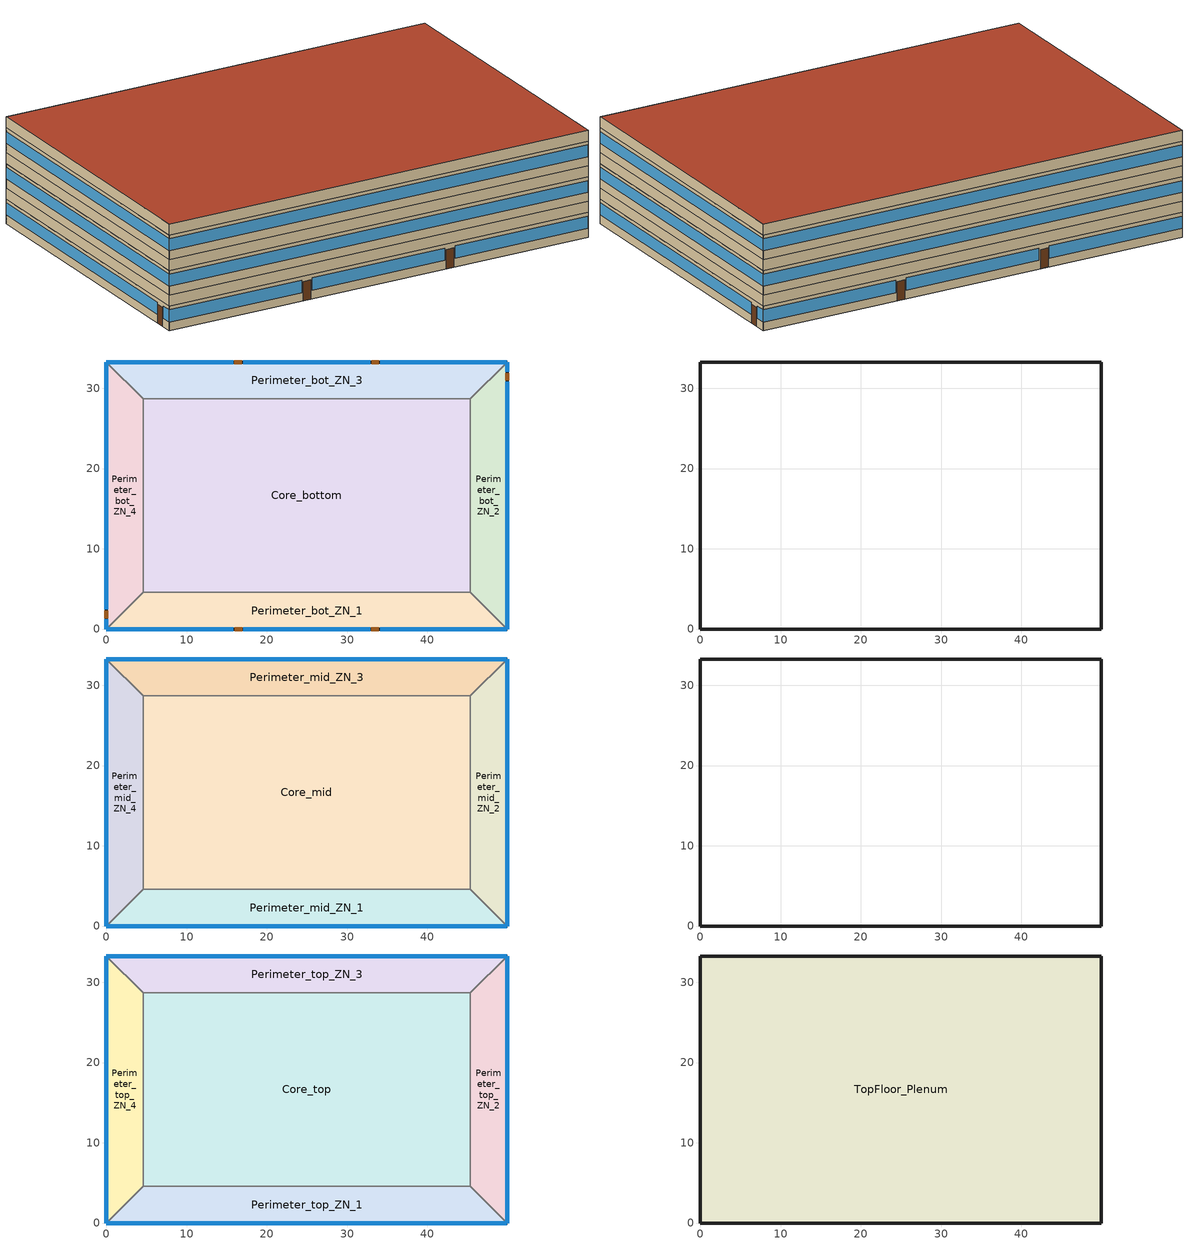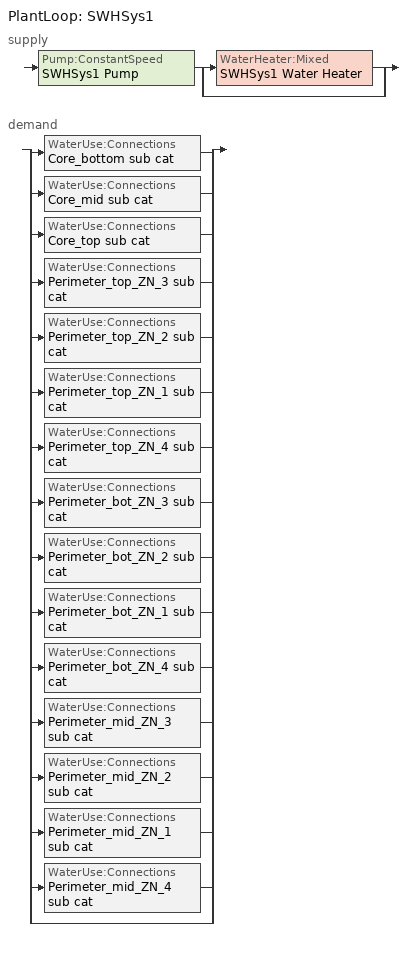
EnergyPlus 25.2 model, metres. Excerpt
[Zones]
Perimeter_bot_ZN_1
 floor ground (Perimeter_bot_ZN_1_Floor_Ffactor): 0,0 4.57,4.57 45.34,4.57 49.91,0 z0
 wall outside (nonres_ext_wall_grd): 0,0 49.91,0 z0:2.74
 wall to Perimeter_bot_ZN_2 (int_wall): 49.91,0 45.34,4.57 z0:2.74
 window (Window_U_0.363_SHGC_South_0.359): 0,0 15.82,0 / 17.04,0 32.87,0 / 34.09,0 49.91,0 z0.95:2.33
 door (Swinging Door_con): 15.98,0 16.9,0 / 33.01,0 33.93,0 z0:2.13
 ceiling to FirstFloor_Plenum (DropCeiling): 49.91,0 45.34,4.57 4.57,4.57 0,0 z2.74
Perimeter_bot_ZN_2
 floor ground (Perimeter_bot_ZN_2_Floor_Ffactor): 49.91,0 45.34,4.57 45.34,28.7 49.91,33.27 z0
 wall outside (nonres_ext_wall_grd): 49.91,0 49.91,33.27 z0:2.74
 wall to Perimeter_bot_ZN_3 (int_wall): 49.91,33.27 45.34,28.7 z0:2.74
 window (Window_U_0.363_SHGC_East_0.359): 49.91,0 49.91,30.84 / 49.91,32.05 49.91,33.27 z0.97:2.33
 door (Swinging Door_con): 49.91,30.99 49.91,31.9 z0:2.13
 ceiling to FirstFloor_Plenum (DropCeiling): 49.91,33.27 45.34,28.7 45.34,4.57 49.91,0 z2.74
Perimeter_bot_ZN_3
 floor ground (Perimeter_bot_ZN_3_Floor_Ffactor): 49.91,33.27 45.34,28.7 4.57,28.7 0,33.27 z0
 wall outside (nonres_ext_wall_grd): 49.91,33.27 0,33.27 z0:2.74
 wall to Perimeter_bot_ZN_4 (int_wall): 0,33.27 4.57,28.7 z0:2.74
 window (Window_U_0.363_SHGC_North_0.359): 49.91,33.27 34.09,33.27 / 32.87,33.27 17.04,33.27 / 15.82,33.27 0,33.27 z0.95:2.33
 door (Swinging Door_con): 33.94,33.27 33.03,33.27 / 16.84,33.27 15.93,33.27 z0:2.13
 ceiling to FirstFloor_Plenum (DropCeiling): 0,33.27 4.57,28.7 45.34,28.7 49.91,33.27 z2.74
Perimeter_bot_ZN_4
 floor ground (Perimeter_bot_ZN_4_Floor_Ffactor): 0,33.27 4.57,28.7 4.57,4.57 0,0 z0
 wall outside (nonres_ext_wall_grd): 0,33.27 0,0 z0:2.74
 wall to Perimeter_bot_ZN_1 (int_wall): 0,0 4.57,4.57 z0:2.74
 window (Window_U_0.363_SHGC_West_0.359): 0,33.27 0,2.44 / 0,1.22 0,0 z0.97:2.33
 door (Swinging Door_con): 0,2.28 0,1.37 z0:2.13
 ceiling to FirstFloor_Plenum (DropCeiling): 0,0 4.57,4.57 4.57,28.7 0,33.27 z2.74
Core_bottom
 floor adiabatic (Core_bot_ZN_5_Floor_Ffactor): 45.34,28.7 45.34,4.57 4.57,4.57 4.57,28.7 z0
 wall to Perimeter_bot_ZN_1 (int_wall): 4.57,4.57 45.34,4.57 z0:2.74
 wall to Perimeter_bot_ZN_2 (int_wall): 45.34,4.57 45.34,28.7 z0:2.74
 wall to Perimeter_bot_ZN_3 (int_wall): 45.34,28.7 4.57,28.7 z0:2.74
 wall to Perimeter_bot_ZN_4 (int_wall): 4.57,28.7 4.57,4.57 z0:2.74
 ceiling to FirstFloor_Plenum (DropCeiling): 4.57,28.7 4.57,4.57 45.34,4.57 45.34,28.7 z2.74
FirstFloor_Plenum
 wall outside (nonres_ext_wall_grd): 49.91,33.27 0,33.27 0,0 49.91,0 49.91,33.27 z2.74:3.96
Perimeter_mid_ZN_1
 floor to FirstFloor_Plenum (int_slab_floor): 0,0 4.57,4.57 45.34,4.57 49.91,0 z3.96
 wall outside (nonres_ext_wall_mid): 0,0 49.91,0 z3.96:6.71
 wall to Perimeter_mid_ZN_2 (int_wall): 49.91,0 45.34,4.57 z3.96:6.71
 window (Window_U_0.363_SHGC_South_0.359): 0,0 49.91,0 z4.98:6.29
 ceiling to MidFloor_Plenum (DropCeiling): 49.91,0 45.34,4.57 4.57,4.57 0,0 z6.71
Perimeter_mid_ZN_2
 floor to FirstFloor_Plenum (int_slab_floor): 49.91,0 45.34,4.57 45.34,28.7 49.91,33.27 z3.96
 wall outside (nonres_ext_wall_mid): 49.91,0 49.91,33.27 z3.96:6.71
 wall to Perimeter_mid_ZN_3 (int_wall): 49.91,33.27 45.34,28.7 z3.96:6.71
 window (Window_U_0.363_SHGC_East_0.359): 49.91,0 49.91,33.27 z4.98:6.29
 ceiling to MidFloor_Plenum (DropCeiling): 49.91,33.27 45.34,28.7 45.34,4.57 49.91,0 z6.71
Perimeter_mid_ZN_3
 floor to FirstFloor_Plenum (int_slab_floor): 49.91,33.27 45.34,28.7 4.57,28.7 0,33.27 z3.96
 wall outside (nonres_ext_wall_mid): 49.91,33.27 0,33.27 z3.96:6.71
 wall to Perimeter_mid_ZN_4 (int_wall): 0,33.27 4.57,28.7 z3.96:6.71
 window (Window_U_0.363_SHGC_North_0.359): 49.91,33.27 0,33.27 z4.98:6.29
 ceiling to MidFloor_Plenum (DropCeiling): 0,33.27 4.57,28.7 45.34,28.7 49.91,33.27 z6.71
Perimeter_mid_ZN_4
 floor to FirstFloor_Plenum (int_slab_floor): 0,33.27 4.57,28.7 4.57,4.57 0,0 z3.96
 wall outside (nonres_ext_wall_mid): 0,33.27 0,0 z3.96:6.71
 wall to Perimeter_mid_ZN_1 (int_wall): 0,0 4.57,4.57 z3.96:6.71
 window (Window_U_0.363_SHGC_West_0.359): 0,33.27 0,0 z4.98:6.29
 ceiling to MidFloor_Plenum (DropCeiling): 0,0 4.57,4.57 4.57,28.7 0,33.27 z6.71
Core_mid
 floor to FirstFloor_Plenum (int_slab_floor): 45.34,28.7 45.34,4.57 4.57,4.57 4.57,28.7 z3.96
 wall to Perimeter_mid_ZN_3 (int_wall): 45.34,28.7 4.57,28.7 z3.96:6.71
 wall to Perimeter_mid_ZN_2 (int_wall): 45.34,4.57 45.34,28.7 z3.96:6.71
 wall to Perimeter_mid_ZN_1 (int_wall): 4.57,4.57 45.34,4.57 z3.96:6.71
 wall to Perimeter_mid_ZN_4 (int_wall): 4.57,28.7 4.57,4.57 z3.96:6.71
 ceiling to MidFloor_Plenum (DropCeiling): 4.57,28.7 4.57,4.57 45.34,4.57 45.34,28.7 z6.71
MidFloor_Plenum
 wall outside (nonres_ext_wall_mid): 49.91,33.27 0,33.27 0,0 49.91,0 49.91,33.27 z6.71:7.92
Perimeter_top_ZN_1
 floor to MidFloor_Plenum (int_slab_floor): 0,0 4.57,4.57 45.34,4.57 49.91,0 z7.92
 wall outside (nonres_ext_wall_top): 0,0 49.91,0 z7.92:10.67
 wall to Perimeter_top_ZN_2 (int_wall): 49.91,0 45.34,4.57 z7.92:10.67
 window (Window_U_0.363_SHGC_South_0.359): 0,0 49.91,0 z8.95:10.25
 ceiling to TopFloor_Plenum (DropCeiling): 0,0 49.91,0 45.34,4.57 4.57,4.57 z10.67
Perimeter_top_ZN_2
 floor to MidFloor_Plenum (int_slab_floor): 49.91,0 45.34,4.57 45.34,28.7 49.91,33.27 z7.92
 wall outside (nonres_ext_wall_top): 49.91,0 49.91,33.27 z7.92:10.67
 wall to Perimeter_top_ZN_3 (int_wall): 49.91,33.27 45.34,28.7 z7.92:10.67
 window (Window_U_0.363_SHGC_East_0.359): 49.91,0 49.91,33.27 z8.95:10.25
 ceiling to TopFloor_Plenum (DropCeiling): 49.91,0 49.91,33.27 45.34,28.7 45.34,4.57 z10.67
Perimeter_top_ZN_3
 floor to MidFloor_Plenum (int_slab_floor): 49.91,33.27 45.34,28.7 4.57,28.7 0,33.27 z7.92
 wall outside (nonres_ext_wall_top): 49.91,33.27 0,33.27 z7.92:10.67
 wall to Perimeter_top_ZN_4 (int_wall): 0,33.27 4.57,28.7 z7.92:10.67
 window (Window_U_0.363_SHGC_North_0.359): 49.91,33.27 0,33.27 z8.95:10.25
 ceiling to TopFloor_Plenum (DropCeiling): 49.91,33.27 0,33.27 4.57,28.7 45.34,28.7 z10.67
Perimeter_top_ZN_4
 floor to MidFloor_Plenum (int_slab_floor): 0,33.27 4.57,28.7 4.57,4.57 0,0 z7.92
 wall outside (nonres_ext_wall_top): 0,33.27 0,0 z7.92:10.67
 wall to Perimeter_top_ZN_1 (int_wall): 0,0 4.57,4.57 z7.92:10.67
 window (Window_U_0.363_SHGC_West_0.359): 0,33.27 0,0 z8.95:10.25
 ceiling to TopFloor_Plenum (DropCeiling): 0,33.27 0,0 4.57,4.57 4.57,28.7 z10.67
Core_top
 floor to MidFloor_Plenum (int_slab_floor): 45.34,28.7 45.34,4.57 4.57,4.57 4.57,28.7 z7.92
 wall to Perimeter_top_ZN_3 (int_wall): 45.34,28.7 4.57,28.7 z7.92:10.67
 wall to Perimeter_top_ZN_2 (int_wall): 45.34,4.57 45.34,28.7 z7.92:10.67
 wall to Perimeter_top_ZN_1 (int_wall): 4.57,4.57 45.34,4.57 z7.92:10.67
 wall to Perimeter_top_ZN_4 (int_wall): 4.57,28.7 4.57,4.57 z7.92:10.67
 ceiling to TopFloor_Plenum (DropCeiling): 45.34,4.57 45.34,28.7 4.57,28.7 4.57,4.57 z10.67
TopFloor_Plenum
 wall outside (nonres_ext_wall_top): 49.91,33.27 0,33.27 0,0 49.91,0 49.91,33.27 z10.67:11.89
 roof outside (nonres_roof): 49.91,0 49.91,33.27 0,33.27 0,0 z11.89
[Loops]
PlantLoop 'SWHSys1'
 supply: Pump:ConstantSpeed 'SWHSys1 Pump' > split
  | WaterHeater:Mixed 'SWHSys1 Water Heater'
  | bypass
 demand: split
  | WaterUse:Connections 'Core_bottom sub cat'
  | WaterUse:Connections 'Core_mid sub cat'
  | WaterUse:Connections 'Core_top sub cat'
  | WaterUse:Connections 'Perimeter_top_ZN_3 sub cat'
  | WaterUse:Connections 'Perimeter_top_ZN_2 sub cat'
  | WaterUse:Connections 'Perimeter_top_ZN_1 sub cat'
  | WaterUse:Connections 'Perimeter_top_ZN_4 sub cat'
  | WaterUse:Connections 'Perimeter_bot_ZN_3 sub cat'
  | WaterUse:Connections 'Perimeter_bot_ZN_2 sub cat'
  | WaterUse:Connections 'Perimeter_bot_ZN_1 sub cat'
  | WaterUse:Connections 'Perimeter_bot_ZN_4 sub cat'
  | WaterUse:Connections 'Perimeter_mid_ZN_3 sub cat'
  | WaterUse:Connections 'Perimeter_mid_ZN_2 sub cat'
  | WaterUse:Connections 'Perimeter_mid_ZN_1 sub cat'
  | WaterUse:Connections 'Perimeter_mid_ZN_4 sub cat'
  | bypass
[Building]
OfficeMedium: North Axis {deg}=0; Terrain=City; Loads Convergence Tolerance Value {W}=0.04; Temperature Convergence Tolerance Value {deltaC}=0.2; Solar Distribution=FullInteriorAndExterior; Maximum Number of Warmup Days=50; Minimum Number of Warmup Days=6
[Site:Location]
Site:Location=Albuquerque.Intl.Sunport_NM_USA WMO=723650; Latitude {N+ S-}=35.04; Longitude {W- E+}=-106.62; Time Zone Relative to GMT {GMT+/-}=-7; Elevation {m}=1620
[SizingPeriod:DesignDay] Day of Month=21; Dry-Bulb Temperature Range Modifier Type=DefaultMultipliers; Humidity Condition Type=Wetbulb; Barometric Pressure {Pa}=83318; Rain {Yes/No}=No; Snow on ground {Yes/No}=No; Daylight Savings Time Indicator=No
Name | Month | Day Type | Maximum Dry-Bulb Temperature {C} | Daily Dry-Bulb Temperature Range {C} | Wetbulb at Maximum Dry-Bulb {C} | Wind Speed {m/s} design conditions vs. traditional 6.71 m/s (15 mph) | Wind Direction {Degrees; N=0, S=180} | Solar Model Indicator | Clearness {0.0 to 1.1} | Wind Speed {m/s} design conditions vs. traditional 3.35 m/s (7mph) | ASHRAE Clear Sky Optical Depth for Beam Irradiance (taub) | ASHRAE Clear Sky Optical Depth for Diffuse Irradiance (taud)
Albuquerque.Intl.Sunport_NM_USA Ann Htg 99.6% Condns DB | 12 | WinterDesignDay | -7.9 | 0 | -7.9 | 3.2 | 0 | ASHRAEClearSky | 0
Albuquerque.Intl.Sunport_NM_USA Ann Clg .4% Condns DB=>MWB | 7 | SummerDesignDay | 35.1 | 13.5 | 15.7 |  | 220 | ASHRAETau |  | 4.4 | 0.463 | 1.887
[Site:WaterMainsTemperature]
Calculation Method=Correlation; Annual average outdoor air temperature {C}=13.6333; Maximum difference in monthly average outdoor air temperatures {C}=23.5
[Site:GroundTemperature:FCfactorMethod]
January Ground Temperature {C}=13.7; February Ground Temperature {C}=7; March Ground Temperature {C}=2.1; April Ground Temperature {C}=2.6; May Ground Temperature {C}=4.3; June Ground Temperature {C}=8.8; July Ground Temperature {C}=13.9; August Ground Temperature {C}=17.8; September Ground Temperature {C}=23.2; October Ground Temperature {C}=25.6; November Ground Temperature {C}=24.1; December Ground Temperature {C}=20.5
[Material:NoMass]
Opaque Door panel_con: MediumRough, 0.475973, 0.9, 0.7, 0.7
CP02 CARPET PAD: VeryRough, 0.21648, 0.9, 0.7, 0.8
Nonres_Roof_Insulation: MediumSmooth, 5.30668, 0.9, 0.7, 0.7
Nonres_Exterior_Wall_Insulation_grd: MediumSmooth, 1.44397, 0.9, 0.7, 0.7
Nonres_Exterior_Wall_Insulation_mid: MediumSmooth, 1.46041, 0.9, 0.7, 0.7
Nonres_Exterior_Wall_Insulation_top: MediumSmooth, 1.17703, 0.9, 0.7, 0.7
[Construction]
Swinging Door_con: Opaque Door panel_con
InteriorFurnishings: Std Wood 6inch
DropCeiling: AC02 Acoustic Ceiling
int_wall: G01 13mm gypsum board, G01 13mm gypsum board
int_slab_floor: 100mm Normalweight concrete floor, CP02 CARPET PAD
nonres_roof: F13 Built-up roofing, Nonres_Roof_Insulation, F08 Metal surface
nonres_ext_wall_grd: F07 25mm stucco, G01 16mm gypsum board, Nonres_Exterior_Wall_Insulation_grd, G01 16mm gypsum board
nonres_ext_wall_mid: F07 25mm stucco, G01 16mm gypsum board, Nonres_Exterior_Wall_Insulation_mid, G01 16mm gypsum board
nonres_ext_wall_top: F07 25mm stucco, G01 16mm gypsum board, Nonres_Exterior_Wall_Insulation_top, G01 16mm gypsum board
Window_U_0.363_SHGC_East_0.359: Glazing Layer East
Window_U_0.363_SHGC_South_0.359: Glazing Layer South
Window_U_0.363_SHGC_West_0.359: Glazing Layer West
Window_U_0.363_SHGC_North_0.359: Glazing Layer North
[Material]
Name | Roughness | Thickness {m} | Conductivity {W/m-K} | Density {kg/m3} | Specific Heat {J/kg-K} | Thermal Absorptance | Solar Absorptance | Visible Absorptance | Absorptance:Thermal | Absorptance:Solar | Absorptance:Visible
Std Wood 6inch | MediumSmooth | 0.15 | 0.12 | 540 | 1210 | 0.9 | 0.7 | 0.7
AC02 Acoustic Ceiling | MediumSmooth | 0.0127 | 0.057 | 288 | 1339 | 0.9 | 0.7 | 0.2
F07 25mm stucco | Smooth | 0.0254 | 0.72 | 1856 | 840 | 0.9 | 0.7 | 0.7
F08 Metal surface | Smooth | 0.0008 | 45.28 | 7824 | 500
F13 Built-up roofing | Rough | 0.0095 | 0.16 | 1120 | 1460 |  |  |  | 0.9 | 0.7
G01 13mm gypsum board | Smooth | 0.0127 | 0.16 | 800 | 1090 |  |  |  | 0.9 | 0.7 | 0.5
G01 16mm gypsum board | MediumSmooth | 0.0159 | 0.16 | 800 | 1090
100mm Normalweight concrete floor | MediumRough | 0.1016 | 2.31 | 2322 | 832
[WindowMaterial:SimpleGlazingSystem] U-Factor {W/m2-K}=2.06121; Solar Heat Gain Coefficient=0.359; Visible Transmittance=0.3949
Glazing Layer East; Glazing Layer South; Glazing Layer West; Glazing Layer North
[Construction:FfactorGroundFloor] F-Factor {W/m-K}=0.90012
Name | Area {m2} | PerimeterExposed {m}
Perimeter_bot_ZN_1_Floor_Ffactor; Perimeter_bot_ZN_3_Floor_Ffactor | 207.338 | 49.911
Perimeter_bot_ZN_2_Floor_Ffactor | 131.262 | 33.2738
Perimeter_bot_ZN_4_Floor_Ffactor | 131.254 | 33.2738
Core_bot_ZN_5_Floor_Ffactor | 983.537 | 0
[Generator:PVWatts]
PV_module: PVWatts Version=5; DC System Capacity {W}=32176.5; Module Type=Premium; Array Type=FixedOpenRack; System Losses=0.113; Array Geometry Type=TiltAzimuth; Tilt Angle {deg}=0; Azimuth Angle {deg}=180
[ElectricLoadCenter:Generators]
PV_Generator: Generator 1=PV_module; Generator 1 Rated Electric Power Output {W}=32176.5; Generator 1 Availability Schedule=PV_SCH
[ElectricLoadCenter:Inverter:PVWatts]
PV_Inverter: DC to AC Size Ratio=1.2; Inverter Efficiency=0.96
[ElectricLoadCenter:Distribution]
Generator: Generator List=PV_Generator; Generator Operation Scheme Type=Baseload; Electrical Buss Type=DirectCurrentWithInverter; Inverter=PV_Inverter
[Zone] Type=1; Multiplier=1; Volume {m3}=autocalculate; Floor Area {m2}=autocalculate
Name | Ceiling Height {m} | Part of Total Floor Area
Core_bottom; Core_mid; Core_top; Perimeter_top_ZN_3; Perimeter_top_ZN_2; Perimeter_top_ZN_1; Perimeter_top_ZN_4; Perimeter_bot_ZN_3; Perimeter_bot_ZN_2; Perimeter_bot_ZN_1; Perimeter_bot_ZN_4; Perimeter_mid_ZN_3; Perimeter_mid_ZN_2; Perimeter_mid_ZN_1; Perimeter_mid_ZN_4 | 2.7432 | YES
TopFloor_Plenum; MidFloor_Plenum; FirstFloor_Plenum | 1.2192 | No
[InternalMass] Construction=InteriorFurnishings
Name | Zone or ZoneList | Surface Area {m2}
Core_bottom_InternalMass_1 | Core_bottom | 1967.08
Core_mid_InternalMass_1 | Core_mid | 1967.08
Core_top_InternalMass_1 | Core_top | 1967.08
Perimeter_top_ZN_3_InternalMass_1 | Perimeter_top_ZN_3 | 414.675
Perimeter_top_ZN_2_InternalMass_1 | Perimeter_top_ZN_2 | 262.5073
Perimeter_top_ZN_1_InternalMass_1 | Perimeter_top_ZN_1 | 414.6723
Perimeter_top_ZN_4_InternalMass_1 | Perimeter_top_ZN_4 | 262.5056
Perimeter_bot_ZN_3_InternalMass_1 | Perimeter_bot_ZN_3 | 414.675
Perimeter_bot_ZN_2_InternalMass_1 | Perimeter_bot_ZN_2 | 262.5073
Perimeter_bot_ZN_1_InternalMass_1 | Perimeter_bot_ZN_1 | 414.6723
Perimeter_bot_ZN_4_InternalMass_1 | Perimeter_bot_ZN_4 | 262.5056
Perimeter_mid_ZN_3_InternalMass_1 | Perimeter_mid_ZN_3 | 414.675
Perimeter_mid_ZN_2_InternalMass_1 | Perimeter_mid_ZN_2 | 262.5073
Perimeter_mid_ZN_1_InternalMass_1 | Perimeter_mid_ZN_1 | 414.6723
Perimeter_mid_ZN_4_InternalMass_1 | Perimeter_mid_ZN_4 | 262.5056
[People] Number of People Calculation Method=Area/Person; Floor Area per Person {m2/person}=18.5788; Fraction Radiant=0.3; Sensible Heat Fraction=AUTOCALCULATE; Activity Level Schedule=ACTIVITY_SCH; Enable ASHRAE 55 Comfort Warnings=No; Mean Radiant Temperature Calculation Type=EnclosureAveraged; Work Efficiency Schedule=WORK_EFF_SCH; Clothing Insulation Calculation Method=ClothingInsulationSchedule; Clothing Insulation Schedule=CLOTHING_SCH; Air Velocity Schedule=AIR_VELO_SCH; Thermal Comfort Model 1 Type=FANGER
Name | Zone or ZoneList or Space or SpaceList | Number of People Schedule
Core_bottom | Core_bottom | BLDG_OCC_SCH_wo_SB
Core_mid | Core_mid | BLDG_OCC_SCH_wo_SB
Core_top | Core_top | BLDG_OCC_SCH_wo_SB
Perimeter_top_ZN_3 | Perimeter_top_ZN_3 | BLDG_OCC_SCH_wo_SB
Perimeter_top_ZN_2 | Perimeter_top_ZN_2 | BLDG_OCC_SCH_wo_SB
Perimeter_top_ZN_1 | Perimeter_top_ZN_1 | BLDG_OCC_SCH_wo_SB
Perimeter_top_ZN_4 | Perimeter_top_ZN_4 | BLDG_OCC_SCH_wo_SB
Perimeter_bot_ZN_3 | Perimeter_bot_ZN_3 | BLDG_OCC_SCH_wo_SB
Perimeter_bot_ZN_2 | Perimeter_bot_ZN_2 | BLDG_OCC_SCH_wo_SB
Perimeter_bot_ZN_1 | Perimeter_bot_ZN_1 | BLDG_OCC_SCH_wo_SB
Perimeter_bot_ZN_4 | Perimeter_bot_ZN_4 | BLDG_OCC_SCH_wo_SB
Perimeter_mid_ZN_3 | Perimeter_mid_ZN_3 | BLDG_OCC_SCH_wo_SB
Perimeter_mid_ZN_2 | Perimeter_mid_ZN_2 | BLDG_OCC_SCH_w_SB
Perimeter_mid_ZN_1 | Perimeter_mid_ZN_1 | BLDG_OCC_SCH_wo_SB
Perimeter_mid_ZN_4 | Perimeter_mid_ZN_4 | BLDG_OCC_SCH_wo_SB
[Lights] Schedule=ltg_sch_office; Design Level Calculation Method=Watts/Area; Watts per Zone Floor Area {W/m2}=5.803983; Return Air Fraction=0; Fraction Radiant=0.7; Fraction Visible=0.2; Fraction Replaceable=1; Return Air Fraction Calculated from Plenum Temperature=No
Name | Zone or ZoneList or Space or SpaceList
Core_bottom_Lights | Core_bottom
Core_mid_Lights | Core_mid
Core_top_Lights | Core_top
Perimeter_top_ZN_3_Lights | Perimeter_top_ZN_3
Perimeter_top_ZN_2_Lights | Perimeter_top_ZN_2
Perimeter_top_ZN_1_Lights | Perimeter_top_ZN_1
Perimeter_top_ZN_4_Lights | Perimeter_top_ZN_4
Perimeter_bot_ZN_3_Lights | Perimeter_bot_ZN_3
Perimeter_bot_ZN_2_Lights | Perimeter_bot_ZN_2
Perimeter_bot_ZN_1_Lights | Perimeter_bot_ZN_1
Perimeter_bot_ZN_4_Lights | Perimeter_bot_ZN_4
Perimeter_mid_ZN_3_Lights | Perimeter_mid_ZN_3
Perimeter_mid_ZN_2_Lights | Perimeter_mid_ZN_2
Perimeter_mid_ZN_1_Lights | Perimeter_mid_ZN_1
Perimeter_mid_ZN_4_Lights | Perimeter_mid_ZN_4
[ElectricEquipment] Design Level Calculation Method=EquipmentLevel; Fraction Latent=0; Fraction Radiant=0.5; Fraction Lost=0
Name | Zone or ZoneList or Space or SpaceList | Schedule | Design Level {W}
Core_bottom_MiscPlug_Equip | Core_bottom | BLDG_EQUIP_SCH | 7937.16
Core_mid_MiscPlug_Equip | Core_mid | BLDG_EQUIP_SCH | 7937.16
Core_top_MiscPlug_Equip | Core_top | BLDG_EQUIP_SCH | 7937.16
Perimeter_top_ZN_3_MiscPlug_Equip | Perimeter_top_ZN_3 | BLDG_EQUIP_SCH | 1673.21
Perimeter_top_ZN_2_MiscPlug_Equip | Perimeter_top_ZN_2 | BLDG_EQUIP_SCH | 1059.22
Perimeter_top_ZN_1_MiscPlug_Equip | Perimeter_top_ZN_1 | BLDG_EQUIP_SCH | 1673.2
Perimeter_top_ZN_4_MiscPlug_Equip | Perimeter_top_ZN_4 | BLDG_EQUIP_SCH | 1059.21
Perimeter_bot_ZN_3_MiscPlug_Equip | Perimeter_bot_ZN_3 | BLDG_EQUIP_SCH | 1673.21
Perimeter_bot_ZN_2_MiscPlug_Equip | Perimeter_bot_ZN_2 | BLDG_EQUIP_SCH | 1059.22
Perimeter_bot_ZN_1_MiscPlug_Equip | Perimeter_bot_ZN_1 | BLDG_EQUIP_SCH | 1673.2
Perimeter_bot_ZN_4_MiscPlug_Equip | Perimeter_bot_ZN_4 | BLDG_EQUIP_SCH | 1059.21
Perimeter_mid_ZN_3_MiscPlug_Equip | Perimeter_mid_ZN_3 | BLDG_EQUIP_SCH | 1673.21
Perimeter_mid_ZN_2_MiscPlug_Equip | Perimeter_mid_ZN_2 | BLDG_EQUIP_SCH | 1059.22
Perimeter_mid_ZN_1_MiscPlug_Equip | Perimeter_mid_ZN_1 | BLDG_EQUIP_SCH | 1673.2
Perimeter_mid_ZN_4_MiscPlug_Equip | Perimeter_mid_ZN_4 | BLDG_EQUIP_SCH | 1059.21
Core_bottom_Elevators_Equip | Core_bottom | BLDG_ELEVATORS | 8517.82
Elevators_Lights_Fan | Core_bottom | ELEV_LIGHT_FAN_SCH_ADD_DF | 105.31
[Exterior:Lights] Control Option=AstronomicalClock
Name | Schedule | Design Level {W}
Exterior_Lights_a | Exterior_lighting_schedule_a | 542.49
Exterior_Lights_b | Exterior_lighting_schedule_b_2016 | 280.18
Exterior_Lights_c | Exterior_lighting_schedule_c_2016 | 3002.07
[ZoneInfiltration:DesignFlowRate] Temperature Term Coefficient=0; Velocity Squared Term Coefficient=0
Name | Zone or ZoneList | Schedule | Design Flow Rate Calculation Method | Design Flow Rate {m3/s} | Flow per Exterior Surface Area {m3/s-m2} | Constant Term Coefficient | Velocity Term Coefficient
Perimeter_top_ZN_3_Infiltration | Perimeter_top_ZN_3 | INFIL_SCH_PNNL | Flow/ExteriorWallArea | 0 | 0.000569572 | 0 | 0.224
Perimeter_top_ZN_2_Infiltration | Perimeter_top_ZN_2 | INFIL_SCH_PNNL | Flow/ExteriorWallArea | 0 | 0.000569572 | 0 | 0.224
Perimeter_top_ZN_1_Infiltration | Perimeter_top_ZN_1 | INFIL_SCH_PNNL | Flow/ExteriorWallArea | 0 | 0.000569572 | 0 | 0.224
Perimeter_top_ZN_4_Infiltration | Perimeter_top_ZN_4 | INFIL_SCH_PNNL | Flow/ExteriorWallArea | 0 | 0.000569572 | 0 | 0.224
Perimeter_bot_ZN_3_Infiltration | Perimeter_bot_ZN_3 | INFIL_SCH_PNNL | Flow/ExteriorWallArea | 0 | 0.000569572 | 0 | 0.224
Perimeter_bot_ZN_2_Infiltration | Perimeter_bot_ZN_2 | INFIL_SCH_PNNL | Flow/ExteriorWallArea | 0 | 0.000569572 | 0 | 0.224
Perimeter_bot_ZN_1_Infiltration | Perimeter_bot_ZN_1 | INFIL_SCH_PNNL | Flow/ExteriorWallArea | 0 | 0.000569572 | 0 | 0.224
Perimeter_bot_ZN_1_Door_Infiltration | Perimeter_bot_ZN_1 | INFIL_Door_Opening_SCH | Flow/Zone | 0.67866 |  | 1 | 0
Perimeter_bot_ZN_4_Infiltration | Perimeter_bot_ZN_4 | INFIL_SCH_PNNL | Flow/ExteriorWallArea | 0 | 0.000569572 | 0 | 0.224
Perimeter_mid_ZN_3_Infiltration | Perimeter_mid_ZN_3 | INFIL_SCH_PNNL | Flow/ExteriorWallArea | 0 | 0.000569572 | 0 | 0.224
Perimeter_mid_ZN_2_Infiltration | Perimeter_mid_ZN_2 | INFIL_SCH_PNNL | Flow/ExteriorWallArea | 0 | 0.000569572 | 0 | 0.224
Perimeter_mid_ZN_1_Infiltration | Perimeter_mid_ZN_1 | INFIL_SCH_PNNL | Flow/ExteriorWallArea | 0 | 0.000569572 | 0 | 0.224
Perimeter_mid_ZN_4_Infiltration | Perimeter_mid_ZN_4 | INFIL_SCH_PNNL | Flow/ExteriorWallArea | 0 | 0.000569572 | 0 | 0.224
FirstFloor_Plenum_Infiltration | FirstFloor_Plenum | INFIL_SCH_PNNL | Flow/ExteriorWallArea | 0 | 0.000569572 | 0 | 0.224
MidFloor_Plenum_Infiltration | MidFloor_Plenum | INFIL_SCH_PNNL | Flow/ExteriorWallArea | 0 | 0.000569572 | 0 | 0.224
TopFloor_Plenum_Infiltration | TopFloor_Plenum | INFIL_SCH_PNNL | Flow/ExteriorWallArea | 0 | 0.000569572 | 0 | 0.224
[WaterHeater:Mixed]
SWHSys1 Water Heater: Tank Volume {m3}=0.378541; Setpoint Temperature Schedule=SHWSys1 Water Heater Setpoint Temperature Schedule; Deadband Temperature Difference {deltaC}=2; Maximum Temperature Limit {C}=82.2222; Heater Control Type=Cycle; Heater Maximum Capacity {W}=29307.11; Heater Fuel Type=NATURALGAS; Heater Thermal Efficiency=0.80804; Off Cycle Parasitic Fuel Consumption Rate {W}=1886.44; Off Cycle Parasitic Fuel Type=NATURALGAS; Off Cycle Parasitic Heat Fraction to Tank=0; On Cycle Parasitic Fuel Consumption Rate {W}=1886.44; On Cycle Parasitic Fuel Type=NATURALGAS; Ambient Temperature Indicator=zone; Ambient Temperature Zone=CORE_BOTTOM; Off Cycle Loss Coefficient to Ambient Temperature {W/K}=7.56156; On Cycle Loss Coefficient to Ambient Temperature {W/K}=7.56156; Use Side Effectiveness=1; Source Side Effectiveness=1; Use Side Design Flow Rate {m3/s}=AUTOSIZE; Source Side Design Flow Rate {m3/s}=AUTOSIZE; Indirect Water Heating Recovery Time {hr}=1.5
[Sizing:Plant]
SWHSys1: Loop Type=Heating; Design Loop Exit Temperature {C}=60; Loop Design Temperature Difference {deltaC}=5
[PlantLoop]
SWHSys1: Fluid Type=WATER; Plant Equipment Operation Scheme=SWHSys1 Loop Operation Scheme List; Maximum Loop Temperature {C}=60; Minimum Loop Temperature {C}=10; Maximum Loop Flow Rate {m3/s}=AUTOSIZE; Minimum Loop Flow Rate {m3/s}=0; Plant Loop Volume {m3}=AUTOSIZE; Load Distribution Scheme=Optimal
[Pump:ConstantSpeed]
SWHSys1 Pump: Design Flow Rate {m3/s}=autosize; Design Pump Head {Pa}=29891; Design Power Consumption {W}=AUTOSIZE; Motor Efficiency=0.3; Fraction of Motor Inefficiencies to Fluid Stream=0; Pump Control Type=Intermittent
[PlantEquipmentList]
SWHSys1 Equipment List: SWHSys1 Water Heater
[PlantEquipmentOperation:HeatingLoad]
SWHSys1 Operation Scheme: Load Range 1 Lower Limit {W}=0; Load Range 1 Upper Limit {W}=1000000000000000; Range 1 Equipment List=SWHSys1 Equipment List
[PlantEquipmentOperationSchemes]
SWHSys1 Loop Operation Scheme List: Control Scheme 1=SWHSys1 Operation Scheme; Control Scheme 1 Schedule=PlantOnSched
[SetpointManager:Scheduled]
SWHSys1 Loop Setpoint Manager: Control Variable=Temperature; Schedule=SHWSys1-Loop-Temp-Schedule; Setpoint Node or NodeList=SWHSys1 Supply Outlet Node
[WaterUse:Equipment] Peak Flow Rate {m3/s}=3.57511e-06; Flow Rate Fraction Schedule=BLDG_SWH_SCH
Name | Target Temperature Schedule | Hot Water Supply Temperature Schedule | Zone | Sensible Fraction Schedule | Latent Fraction Schedule
Core_bottom sub cat | Core_bottom sub cat Temp Sched | Core_bottom sub catHot Supply Temp Sched | Core_bottom | Core_bottom sub cat Sensible fract sched | Core_bottom sub cat Latent fract sched
Core_mid sub cat | Core_mid sub cat Temp Sched | Core_mid sub catHot Supply Temp Sched | Core_mid | Core_mid sub cat Sensible fract sched | Core_mid sub cat Latent fract sched
Core_top sub cat | Core_top sub cat Temp Sched | Core_top sub catHot Supply Temp Sched | Core_top | Core_top sub cat Sensible fract sched | Core_top sub cat Latent fract sched
Perimeter_top_ZN_3 sub cat | Perimeter_top_ZN_3 sub cat Temp Sched | Perimeter_top_ZN_3 sub catHot Supply Temp Sched | Perimeter_top_ZN_3 | Perimeter_top_ZN_3 sub cat Sensible fract sched | Perimeter_top_ZN_3 sub cat Latent fract sched
Perimeter_top_ZN_2 sub cat | Perimeter_top_ZN_2 sub cat Temp Sched | Perimeter_top_ZN_2 sub catHot Supply Temp Sched | Perimeter_top_ZN_2 | Perimeter_top_ZN_2 sub cat Sensible fract sched | Perimeter_top_ZN_2 sub cat Latent fract sched
Perimeter_top_ZN_1 sub cat | Perimeter_top_ZN_1 sub cat Temp Sched | Perimeter_top_ZN_1 sub catHot Supply Temp Sched | Perimeter_top_ZN_1 | Perimeter_top_ZN_1 sub cat Sensible fract sched | Perimeter_top_ZN_1 sub cat Latent fract sched
Perimeter_top_ZN_4 sub cat | Perimeter_top_ZN_4 sub cat Temp Sched | Perimeter_top_ZN_4 sub catHot Supply Temp Sched | Perimeter_top_ZN_4 | Perimeter_top_ZN_4 sub cat Sensible fract sched | Perimeter_top_ZN_4 sub cat Latent fract sched
Perimeter_bot_ZN_3 sub cat | Perimeter_bot_ZN_3 sub cat Temp Sched | Perimeter_bot_ZN_3 sub catHot Supply Temp Sched | Perimeter_bot_ZN_3 | Perimeter_bot_ZN_3 sub cat Sensible fract sched | Perimeter_bot_ZN_3 sub cat Latent fract sched
Perimeter_bot_ZN_2 sub cat | Perimeter_bot_ZN_2 sub cat Temp Sched | Perimeter_bot_ZN_2 sub catHot Supply Temp Sched | Perimeter_bot_ZN_2 | Perimeter_bot_ZN_2 sub cat Sensible fract sched | Perimeter_bot_ZN_2 sub cat Latent fract sched
Perimeter_bot_ZN_1 sub cat | Perimeter_bot_ZN_1 sub cat Temp Sched | Perimeter_bot_ZN_1 sub catHot Supply Temp Sched | Perimeter_bot_ZN_1 | Perimeter_bot_ZN_1 sub cat Sensible fract sched | Perimeter_bot_ZN_1 sub cat Latent fract sched
Perimeter_bot_ZN_4 sub cat | Perimeter_bot_ZN_4 sub cat Temp Sched | Perimeter_bot_ZN_4 sub catHot Supply Temp Sched | Perimeter_bot_ZN_4 | Perimeter_bot_ZN_4 sub cat Sensible fract sched | Perimeter_bot_ZN_4 sub cat Latent fract sched
Perimeter_mid_ZN_3 sub cat | Perimeter_mid_ZN_3 sub cat Temp Sched | Perimeter_mid_ZN_3 sub catHot Supply Temp Sched | Perimeter_mid_ZN_3 | Perimeter_mid_ZN_3 sub cat Sensible fract sched | Perimeter_mid_ZN_3 sub cat Latent fract sched
Perimeter_mid_ZN_2 sub cat | Perimeter_mid_ZN_2 sub cat Temp Sched | Perimeter_mid_ZN_2 sub catHot Supply Temp Sched | Perimeter_mid_ZN_2 | Perimeter_mid_ZN_2 sub cat Sensible fract sched | Perimeter_mid_ZN_2 sub cat Latent fract sched
Perimeter_mid_ZN_1 sub cat | Perimeter_mid_ZN_1 sub cat Temp Sched | Perimeter_mid_ZN_1 sub catHot Supply Temp Sched | Perimeter_mid_ZN_1 | Perimeter_mid_ZN_1 sub cat Sensible fract sched | Perimeter_mid_ZN_1 sub cat Latent fract sched
Perimeter_mid_ZN_4 sub cat | Perimeter_mid_ZN_4 sub cat Temp Sched | Perimeter_mid_ZN_4 sub catHot Supply Temp Sched | Perimeter_mid_ZN_4 | Perimeter_mid_ZN_4 sub cat Sensible fract sched | Perimeter_mid_ZN_4 sub cat Latent fract sched
[WaterUse:Connections]
Name | Water Use Equipment 1
Core_bottom sub cat | Core_bottom sub cat
Core_mid sub cat | Core_mid sub cat
Core_top sub cat | Core_top sub cat
Perimeter_top_ZN_3 sub cat | Perimeter_top_ZN_3 sub cat
Perimeter_top_ZN_2 sub cat | Perimeter_top_ZN_2 sub cat
Perimeter_top_ZN_1 sub cat | Perimeter_top_ZN_1 sub cat
Perimeter_top_ZN_4 sub cat | Perimeter_top_ZN_4 sub cat
Perimeter_bot_ZN_3 sub cat | Perimeter_bot_ZN_3 sub cat
Perimeter_bot_ZN_2 sub cat | Perimeter_bot_ZN_2 sub cat
Perimeter_bot_ZN_1 sub cat | Perimeter_bot_ZN_1 sub cat
Perimeter_bot_ZN_4 sub cat | Perimeter_bot_ZN_4 sub cat
Perimeter_mid_ZN_3 sub cat | Perimeter_mid_ZN_3 sub cat
Perimeter_mid_ZN_2 sub cat | Perimeter_mid_ZN_2 sub cat
Perimeter_mid_ZN_1 sub cat | Perimeter_mid_ZN_1 sub cat
Perimeter_mid_ZN_4 sub cat | Perimeter_mid_ZN_4 sub cat
[HVACTemplate:System:VRF]
VRF_System_1: Gross Rated Total Cooling Capacity {W} (N1)=Autosize; Gross Rated Cooling COP {W/W} (N2)=3.5; Minimum Outdoor Temperature in Cooling Mode {C} (N3)=-5; Maximum Outdoor Temperature in Cooling Mode {C} (N4)=43; Gross Rated Heating Capacity {W} (N5)=Autosize; Rated Heating Capacity Sizing Ratio (N6)=1; Gross Rated Heating COP {W/W} (N7)=4.46; Minimum Outdoor Temperature in Heating Mode {C} (N8)=-25; Maximum Outdoor Temperature in Heating Mode {C} (N9)=15; Minimum Heat Pump Part-Load Ratio (N10)=0.15; Zone Name for Master Thermostat Location (A3)=Core_bottom; Master Thermostat Priority Control Type (A4)=LoadPriority; Heat Pump Waste Heat Recovery (A6)=No; Equivalent Piping Length for Cooling {m} (N11)=30; Vertical Height for Piping Correction {m} (N12)=10; Equivalent Piping Length for Heating {m} (N13)=30; Crankcase Heater Power per Compressor {W} (N14)=15; Number of Compressors (N15)=2; Ratio of Compressor Size to Total Capacity (N16)=0.5; Max Outdoor Dry-bulb Temp for Crankcase Heater {C} (N17)=5; Defrost Strategy (A7)=ReverseCycle; Defrost Control (A8)=OnDemand; Defrost Time Period Fraction (N18)=0.058333; Resistive Defrost Heater Capacity {W} (N19)=Autosize; Max Outdoor Dry-bulb Temp for Defrost {C} (N20)=5; Condenser Type (A9)=AirCooled; Evaporative Condenser Effectiveness (N22)=0.9; Evaporative Condenser Air Flow Rate {m3/s} (N23)=Autosize; Evaporative Condenser Pump Power {W} (N24)=Autosize; Basin Heater Capacity {W/K} (N25)=0.5; Basin Heater Setpoint Temperature {C} (N26)=2; Fuel Type (A11)=Electricity
[HVACTemplate:Zone:VRF] Template VRF System Name (A2)=VRF_System_1; Rated Total Heating Capacity Sizing Ratio (N3)=1; Cooling Supply Air Flow Rate (N4)=Autosize; No Cooling Supply Air Flow Rate (N5)=Autosize; Heating Supply Air Flow Rate (N6)=Autosize; No Heating Supply Air Flow Rate (N7)=Autosize; Cooling Outdoor Air Flow Rate (N8)=Autosize; Heating Outdoor Air Flow Rate (N9)=Autosize; No Load Outdoor Air Flow Rate (N10)=Autosize; Supply Air Fan Placement (A9)=DrawThrough; Supply Fan Total Efficiency (N14)=0.7; Supply Fan Delta Pressure (N15)=300; Supply Fan Motor Efficiency (N16)=0.9; Cooling Coil Type (A10)=VariableRefrigerantFlowDX; Cooling Coil Gross Rated Total Capacity (N17)=Autosize; Cooling Coil Gross Rated Sensible Heat Ratio (N18)=Autosize; Heat Pump Heating Coil Type (A12)=VariableRefrigerantFlowDX; Heat Pump Heating Coil Gross Rated Capacity (N19)=Autosize; Zone Terminal Unit On Parasitic Electric Energy Use (N20)=30; Zone Terminal Unit Off Parasitic Electric Energy Use (N21)=20; Zone Cooling Design Supply Air Temperature Input Method (A15)=SupplyAirTemperature; Zone Cooling Design Supply Air Temperature (N22)=12.8; Zone Heating Design Supply Air Temperature Input Method (A16)=SupplyAirTemperature; Zone Heating Design Supply Air Temperature (N24)=50
Name | Template Thermostat Name (A3)
Core_bottom | Thermostat_Core_bottom
Core_mid | Thermostat_Core_mid
Core_top | Thermostat_Core_top
Perimeter_top_ZN_3 | Thermostat_Perimeter_top_ZN_3
Perimeter_top_ZN_2 | Thermostat_Perimeter_top_ZN_2
Perimeter_top_ZN_1 | Thermostat_Perimeter_top_ZN_1
Perimeter_top_ZN_4 | Thermostat_Perimeter_top_ZN_4
Perimeter_bot_ZN_3 | Thermostat_Perimeter_bot_ZN_3
Perimeter_bot_ZN_2 | Thermostat_Perimeter_bot_ZN_2
Perimeter_bot_ZN_1 | Thermostat_Perimeter_bot_ZN_1
Perimeter_bot_ZN_4 | Thermostat_Perimeter_bot_ZN_4
Perimeter_mid_ZN_3 | Thermostat_Perimeter_mid_ZN_3
Perimeter_mid_ZN_2 | Thermostat_Perimeter_mid_ZN_2
Perimeter_mid_ZN_1 | Thermostat_Perimeter_mid_ZN_1
Perimeter_mid_ZN_4 | Thermostat_Perimeter_mid_ZN_4
[HVACTemplate:Thermostat] Constant Heating Setpoint {C}=20
Name | Constant Cooling Setpoint {C}
Thermostat_Core_bottom; Thermostat_Core_mid | 24
Thermostat_Core_top; Thermostat_Perimeter_top_ZN_3; Thermostat_Perimeter_top_ZN_2; Thermostat_Perimeter_top_ZN_1; Thermostat_Perimeter_top_ZN_4; Thermostat_Perimeter_bot_ZN_3; Thermostat_Perimeter_bot_ZN_2; Thermostat_Perimeter_bot_ZN_1; Thermostat_Perimeter_bot_ZN_4; Thermostat_Perimeter_mid_ZN_3; Thermostat_Perimeter_mid_ZN_2; Thermostat_Perimeter_mid_ZN_1; Thermostat_Perimeter_mid_ZN_4 | 23.8
[Schedule:Compact]
PV_SCH; PlantOnSched: Through: 12/31, For: AllDays, Until: 24:00, 1
Exterior_lighting_schedule_a: Through:12/31, For:AllDays, Until: 06:00, 0, Until: 24:00, 1
Exterior_lighting_schedule_b_2016: Through:12/31, For:AllDays, Until: 06:00, 0.5, Until: 24:00, 1
Exterior_lighting_schedule_c_2016: Through:12/31, For:AllDays, Until: 06:00, 0.5, Until: 19:00, 1, Until: 24:00, 0.5
BLDG_EQUIP_SCH: Through: 12/31, For: Weekdays, Until: 06:00, 0.307674, Until: 08:00, 0.381235, Until: 12:00, 0.857778, Until: 13:00, 0.76247, Until: 17:00, 0.857778, Until: 18:00, 0.476543, Until: 24:00, 0.381235, For: SummerDesignDay, Until: 24:00, 1, For: Saturday, Until: 06:00, 0.230755, Until: 08:00, 0.381235, Until: 12:00, 0.476543, Until: 17:00, 0.33358, Until: 19:00, 0.285926, Until: 24:00, 0.230755, For: WinterDesignDay, Until: 24:00, 0, For: Sunday Holidays AllOtherDays, Until: 06:00, 0.230755, Until: 18:00, 0.285926, Until: 24:00, 0.230755
BLDG_OCC_SCH_w_SB: Through: 12/31, For: Weekdays, Until: 01:00, 0, Until: 02:00, 0, Until: 03:00, 0, Until: 04:00, 0, Until: 05:00, 0, Until: 06:00, 0, Until: 07:00, 0.1, Until: 08:00, 0.2, Until: 09:00, 0.95, Until: 10:00, 0.95, Until: 11:00, 0, Until: 12:00, 0.95, Until: 13:00, 0, Until: 14:00, 0.95, Until: 15:00, 0, Until: 16:00, 0.95, Until: 17:00, 0.95, Until: 18:00, 0.3, Until: 19:00, 0.1, Until: 20:00, 0.1, Until: 21:00, 0.1, Until: 22:00, 0.1, Until: 23:00, 0.05, Until: 24:00, 0.05, For: Saturday, Until: 01:00, 0, Until: 02:00, 0, Until: 03:00, 0, Until: 04:00, 0, Until: 05:00, 0, Until: 06:00, 0, Until: 07:00, 0.1, Until: 08:00, 0.1, Until: 09:00, 0.3, Until: 10:00, 0.3, Until: 11:00, 0, Until: 12:00, 0.3, Until: 13:00, 0, Until: 14:00, 0.1, Until: 15:00, 0, Until: 16:00, 0.1, Until: 17:00, 0.1, Until: 18:00, 0.05, Until: 19:00, 0.05, Until: 20:00, 0, Until: 21:00, 0, Until: 22:00, 0, Until: 23:00, 0, Until: 24:00, 0, For: SummerDesignDay, Until: 06:00, 1e-09, Until: 22:00, 1, Until: 24:00, 0.05, For: WinterDesignDay, Until: 24:00, 0, For:Sunday Holidays AllOtherDays, Until: 06:00, 0, Until: 18:00, 0.05, Until: 24:00, 0
BLDG_OCC_SCH_wo_SB: Through: 12/31, For: Weekdays, Until: 01:00, 0, Until: 02:00, 0, Until: 03:00, 0, Until: 04:00, 0, Until: 05:00, 0, Until: 06:00, 0, Until: 07:00, 0.1, Until: 08:00, 0.2, Until: 09:00, 0.95, Until: 10:00, 0.95, Until: 11:00, 0.975703, Until: 12:00, 0.95, Until: 13:00, 0.513528, Until: 14:00, 0.95, Until: 15:00, 0.975703, Until: 16:00, 0.95, Until: 17:00, 0.95, Until: 18:00, 0.3, Until: 19:00, 0.1, Until: 20:00, 0.1, Until: 21:00, 0.1, Until: 22:00, 0.1, Until: 23:00, 0.05, Until: 24:00, 0.05, For: Saturday, Until: 01:00, 0, Until: 02:00, 0, Until: 03:00, 0, Until: 04:00, 0, Until: 05:00, 0, Until: 06:00, 0, Until: 07:00, 0.1, Until: 08:00, 0.1, Until: 09:00, 0.3, Until: 10:00, 0.3, Until: 11:00, 0.308117, Until: 12:00, 0.3, Until: 13:00, 0.102706, Until: 14:00, 0.1, Until: 15:00, 0.102706, Until: 16:00, 0.1, Until: 17:00, 0.1, Until: 18:00, 0.05, Until: 19:00, 0.05, Until: 20:00, 0, Until: 21:00, 0, Until: 22:00, 0, Until: 23:00, 0, Until: 24:00, 0, For: SummerDesignDay, Until: 06:00, 1e-09, Until: 22:00, 1, Until: 24:00, 0.05, For: WinterDesignDay, Until: 24:00, 0, For:Sunday Holidays AllOtherDays, Until: 06:00, 0, Until: 18:00, 0.05, Until: 24:00, 0
BLDG_ELEVATORS: Through: 12/31, For: SummerDesignDay, Until: 24:00, 0.69, For: WinterDesignDay, Until: 24:00, 0.12, For: Weekdays, Until: 07:00, 0.12, Until: 08:00, 0.35, Until: 09:00, 0.69, Until: 10:00, 0.43, Until: 11:00, 0.37, Until: 12:00, 0.43, Until: 13:00, 0.58, Until: 14:00, 0.48, Until: 15:00, 0.37, Until: 16:00, 0.37, Until: 17:00, 0.46, Until: 18:00, 0.62, Until: 19:00, 0.12, Until: 20:00, 0.12, Until: 21:00, 0.12, Until: 24:00, 0.12, For: Saturday, Until: 07:00, 0.12, Until: 08:00, 0.16, Until: 09:00, 0.14, Until: 10:00, 0.21, Until: 11:00, 0.18, Until: 12:00, 0.25, Until: 13:00, 0.21, Until: 14:00, 0.13, Until: 15:00, 0.12, Until: 16:00, 0.12, Until: 17:00, 0.12, Until: 18:00, 0.12, Until: 24:00, 0.12, For:Sunday Holidays AllOtherDays, Until: 24:00, 0.12
ELEV_LIGHT_FAN_SCH_ADD_DF: Through: 12/31, For: SummerDesignDay, Until: 24:00, 0.69, For: WinterDesignDay, Until: 24:00, 0, For: Weekdays, Until: 07:00, 0, Until: 08:00, 0.35, Until: 09:00, 0.69, Until: 10:00, 0.43, Until: 11:00, 0.37, Until: 12:00, 0.43, Until: 13:00, 0.58, Until: 14:00, 0.48, Until: 15:00, 0.37, Until: 16:00, 0.37, Until: 17:00, 0.46, Until: 18:00, 0.62, Until: 19:00, 0.12, Until: 20:00, 0.04, Until: 21:00, 0.04, Until: 24:00, 0, For: Saturday, Until: 07:00, 0, Until: 08:00, 0.16, Until: 09:00, 0.14, Until: 10:00, 0.21, Until: 11:00, 0.18, Until: 12:00, 0.25, Until: 13:00, 0.21, Until: 14:00, 0.13, Until: 15:00, 0.08, Until: 16:00, 0.04, Until: 17:00, 0.05, Until: 18:00, 0.06, Until: 24:00, 0, For:Sunday Holidays AllOtherDays, Until: 24:00, 0
BLDG_SWH_SCH: Through: 12/31, For: Weekdays SummerDesignDay, Until: 05:00, 0, Until: 06:00, 0, Until: 07:00, 0.07, Until: 08:00, 0.19, Until: 09:00, 0.35, Until: 10:00, 0.38, Until: 11:00, 0.39, Until: 12:00, 0.47, Until: 13:00, 0.57, Until: 14:00, 0.54, Until: 15:00, 0.34, Until: 16:00, 0.33, Until: 17:00, 0.44, Until: 18:00, 0.26, Until: 19:00, 0.21, Until: 20:00, 0.15, Until: 21:00, 0.17, Until: 22:00, 0.08, Until: 24:00, 0.05, For: Saturday WinterDesignDay, Until: 05:00, 0, Until: 06:00, 0, Until: 07:00, 0.07, Until: 08:00, 0.11, Until: 09:00, 0.15, Until: 10:00, 0.21, Until: 11:00, 0.19, Until: 12:00, 0.23, Until: 13:00, 0.2, Until: 14:00, 0.19, Until: 15:00, 0.15, Until: 16:00, 0.13, Until: 17:00, 0.14, Until: 19:00, 0.07, Until: 22:00, 0, Until: 24:00, 0, For:Sunday Holidays AllOtherDays, Until: 05:00, 0, Until: 06:00, 0, Until: 11:00, 0.04, Until: 13:00, 0.06, Until: 14:00, 0.09, Until: 15:00, 0.06, Until: 18:00, 0.04, Until: 22:00, 0, Until: 24:00, 0
ACTIVITY_SCH: Through: 12/31, For: AllDays, Until: 24:00, 120
WORK_EFF_SCH: Through: 12/31, For: AllDays, Until: 24:00, 0
AIR_VELO_SCH; Core_bottom sub cat Sensible fract sched; Core_mid sub cat Sensible fract sched; Core_top sub cat Sensible fract sched; Perimeter_top_ZN_3 sub cat Sensible fract sched; Perimeter_top_ZN_2 sub cat Sensible fract sched; Perimeter_top_ZN_1 sub cat Sensible fract sched; Perimeter_top_ZN_4 sub cat Sensible fract sched; Perimeter_bot_ZN_3 sub cat Sensible fract sched; Perimeter_bot_ZN_2 sub cat Sensible fract sched; Perimeter_bot_ZN_1 sub cat Sensible fract sched; Perimeter_bot_ZN_4 sub cat Sensible fract sched; Perimeter_mid_ZN_3 sub cat Sensible fract sched; Perimeter_mid_ZN_2 sub cat Sensible fract sched; Perimeter_mid_ZN_1 sub cat Sensible fract sched; Perimeter_mid_ZN_4 sub cat Sensible fract sched: Through: 12/31, For: AllDays, Until: 24:00, 0.2
CLOTHING_SCH: Through: 04/30, For: AllDays, Until: 24:00, 1, Through: 09/30, For: AllDays, Until: 24:00, 0.5, Through: 12/31, For: AllDays, Until: 24:00, 1
Core_bottom sub cat Latent fract sched; Core_mid sub cat Latent fract sched; Core_top sub cat Latent fract sched; Perimeter_top_ZN_3 sub cat Latent fract sched; Perimeter_top_ZN_2 sub cat Latent fract sched; Perimeter_top_ZN_1 sub cat Latent fract sched; Perimeter_top_ZN_4 sub cat Latent fract sched; Perimeter_bot_ZN_3 sub cat Latent fract sched; Perimeter_bot_ZN_2 sub cat Latent fract sched; Perimeter_bot_ZN_1 sub cat Latent fract sched; Perimeter_bot_ZN_4 sub cat Latent fract sched; Perimeter_mid_ZN_3 sub cat Latent fract sched; Perimeter_mid_ZN_2 sub cat Latent fract sched; Perimeter_mid_ZN_1 sub cat Latent fract sched; Perimeter_mid_ZN_4 sub cat Latent fract sched: Through: 12/31, For: AllDays, Until: 24:00, 0.05
Core_bottom sub cat Temp Sched; Core_mid sub cat Temp Sched; Core_top sub cat Temp Sched; Perimeter_top_ZN_3 sub cat Temp Sched; Perimeter_top_ZN_2 sub cat Temp Sched; Perimeter_top_ZN_1 sub cat Temp Sched; Perimeter_top_ZN_4 sub cat Temp Sched; Perimeter_bot_ZN_3 sub cat Temp Sched; Perimeter_bot_ZN_2 sub cat Temp Sched; Perimeter_bot_ZN_1 sub cat Temp Sched; Perimeter_bot_ZN_4 sub cat Temp Sched; Perimeter_mid_ZN_3 sub cat Temp Sched; Perimeter_mid_ZN_2 sub cat Temp Sched; Perimeter_mid_ZN_1 sub cat Temp Sched; Perimeter_mid_ZN_4 sub cat Temp Sched; SHWSys1-Loop-Temp-Schedule; SHWSys1 Water Heater Setpoint Temperature Schedule: Through: 12/31, For: AllDays, Until: 24:00, 60
Core_bottom sub catHot Supply Temp Sched; Core_mid sub catHot Supply Temp Sched; Core_top sub catHot Supply Temp Sched; Perimeter_top_ZN_3 sub catHot Supply Temp Sched; Perimeter_top_ZN_2 sub catHot Supply Temp Sched; Perimeter_top_ZN_1 sub catHot Supply Temp Sched; Perimeter_top_ZN_4 sub catHot Supply Temp Sched; Perimeter_bot_ZN_3 sub catHot Supply Temp Sched; Perimeter_bot_ZN_2 sub catHot Supply Temp Sched; Perimeter_bot_ZN_1 sub catHot Supply Temp Sched; Perimeter_bot_ZN_4 sub catHot Supply Temp Sched; Perimeter_mid_ZN_3 sub catHot Supply Temp Sched; Perimeter_mid_ZN_2 sub catHot Supply Temp Sched; Perimeter_mid_ZN_1 sub catHot Supply Temp Sched; Perimeter_mid_ZN_4 sub catHot Supply Temp Sched: Through: 12/31, For: AllDays, Until: 24:00, 55
INFIL_SCH_PNNL: Through: 12/31, For: Weekdays, Until: 06:00, 1, Until: 22:00, 0.25, Until: 24:00, 1, For: Saturday, Until: 06:00, 1, Until: 18:00, 0.25, Until: 24:00, 1, For: Sunday Holidays AllOtherDays, Until: 24:00, 1
INFIL_Door_Opening_SCH: Through: 12/31, For: Weekdays, Until: 06:00, 0, Until: 07:00, 0.131, Until: 08:00, 1, Until: 12:00, 0.131, Until: 13:00, 1, Until: 17:00, 0.131, Until: 18:00, 1, Until: 19:00, 0.131, Until: 24:00, 0, For: Saturday Sunday Holidays AllOtherDays, Until: 24:00, 0
[SCHEDULE:COMPACT]
ltg_sch_office: Through: 12/31, For: SummerDesignDay, Until: 24:00, 1, For: WinterDesignDay, Until: 24:00, 0, For: Weekdays, Until: 5:00, 0.0339481, Until: 7:00, 0.0679054, Until: 8:00, 0.203716, Until: 17:00, 0.611149, Until: 18:00, 0.339527, Until: 20:00, 0.203716, Until: 22:00, 0.135811, Until: 23:00, 0.0679054, Until: 24:00, 0.0339481, For: Saturday, Until: 6:00, 0.0339481, Until: 8:00, 0.0679054, Until: 12:00, 0.203716, Until: 17:00, 0.101854, Until: 24:00, 0.0339481, For: AllOtherDays, Until: 24:00, 0.0339481
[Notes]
The DOE Prototype Building Models were developed by Pacific Northwest National Laboratory (PNNL), under contract with the U.S.
Department of Energy (DOE).  These building models were derived from DOE's Commercial Reference Building Models with modifications
based on input from the ASHRAE Standard 90.1 committee, the Advanced Energy Design Guide series, and building industry experts. The
prototypes models were developed to quantify energy saving impacts from newly published editions of ASHRAE Standard 90.1, 189.1, IECC,
and other energy codes and standards.  The basic building descriptions can be found in the Scorecards posted at www.energycodes.gov
website. The recommended citation of the prototype models is
DOE and PNNL. 2023. Commercial Prototype Building Models, Richland, WA, Pacific Northwest National Laboratory. Available at https://www.energycodes.gov/development/commercial/prototype_models.
Detailed descriptions of the prototype model development and addenda modeling strategies can be found in the following  reports:
Maddox D.E., J. Zhang, Y. Xie, W. Xu, X. Liu, S. Wang, and M.I. Rosenberg. 2022. Energy and Energy Cost Savings Analysis of the 2021 IECC
for Commercial Buildings. PNNL-32816. Richland, WA: Pacific Northwest National Laboratory.
Zhang J., M.I. Rosenberg, J. Lerond, Y. Xie, C. Chandrasekharan Nambiar, Y. Chen, and R. Hart, et al. 2021. Energy Savings Analysis:
ANSI/ASHRAE/IES Standard 90.1-2019. PNNL-31488. Richland, WA: Pacific Northwest National Laboratory.
Zhang, J., Y. Chen, Y. Xie, M. Rosenberg, R. Hart. Energy and Energy Cost Savings Analysis of the 2018 IECC for Commercial Buildings.
2018. PNNL-28125. Richland, WA: Pacific Northwest National Laboratory.
DOE. 2017. Energy Savings Analysis: ANSI/ASHRAE/IES Standard 90.1-2016. Prepared by Athalye, R.A, M.A. Halverson, M.I. Rosenberg, B. Liu,
J. Zhang, R. Hart, V.V. Mendon, S. Goel, Y. Chen, Y. Xie, and M. Zhao, Richland, WA, Pacific Northwest National Laboratory. https://www.energycodes.gov/sites/default/files/documents/02202018_Standard_90.1-2016_Determination_TSD.pdf.
Zhang, J., Y. Xie, R.A. Athalye, J. Zhuge, M. Rosenberg, R. Hart, and B. Liu. Energy and Energy Cost Savings Analysis of the 2015 IECC
for Commercial Buildings. 2015. PNNL-24269 Rev. 1. Richland, WA: Pacific Northwest National
Laboratory. https://www.energycodes.gov/sites/default/files/documents/2015_IECC_Commercial_Analysis.pdf.
Halverson M.A., M.I. Rosenberg, W. Wang, J. Zhang, V.V. Mendon, R.A. Athalye, Y. Xie, R. Hart, S. Goel, 2014. ANSI/ASHRAE/IES Standard
90.1-2013 Determination of Energy Savings: Quantitative Analysis, PNNL-23479. Richland, WA: Pacific Northwest National Laboratory. https://www.energycodes.gov/sites/default/files/documents/901-2013_finalCommercialDeterminationQuantitativeAnalysis_TSD_0.pdf.
Goel S., R.A. Athalye, W. Wang, J. Zhang, M.I. Rosenberg, Y. Xie, and R. Hart, et al. 2014. Enhancements to ASHRAE Standard 90.1
Prototype Building Models. PNNL-23269. Richland, WA: Pacific Northwest National Laboratory. https://www.pnnl.gov/main/publications/external/technical_reports/PNNL-23269.pdf.
Zhang J., R.A. Athalye, R. Hart, M.I. Rosenberg, Y. Xie, S. Goel, and V.V. Mendon, et al. 2013. Energy and Energy Cost Savings Analysis
of the IECC for Commercial Buildings. PNNL-22760. Richland, WA: Pacific Northwest National Laboratory. http://www.pnnl.gov/main/publications/external/technical_reports/PNNL-22760.pdf.
Thornton B.A., M.I. Rosenberg, E.E. Richman, W. Wang, Y. Xie, J. Zhang, H. Cho, VV Mendon, R.A. Athalye, and B. Liu. 2011. Achieving
the 30% Goal: Energy and Cost Savings Analysis of ASHRAE Standard 90.1-2010. PNNL-20405. Richland, WA: Pacific Northwest National
Laboratory.  https://www.energycodes.gov/sites/default/files/documents/BECP_Energy_Cost_Savings_STD2010_May2011_v00.pdf.
WeatherFile:  USA_NM_Albuquerque.Intl.Sunport.723650_TMY3.epw
GPARM parameters as input:
